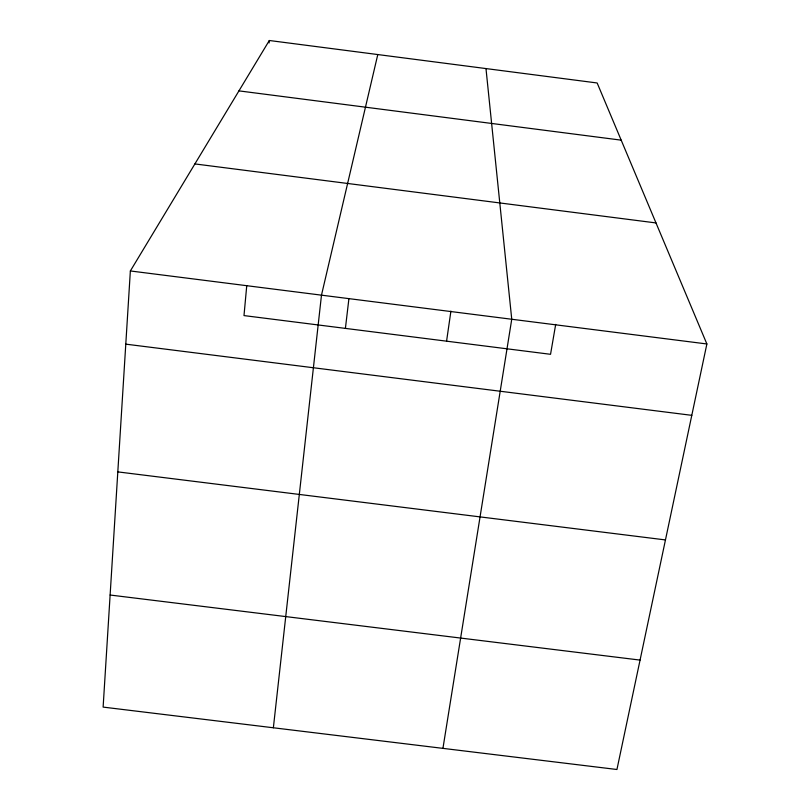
<?xml version="1.0" encoding="UTF-8"?>
<svg xmlns="http://www.w3.org/2000/svg" width="810" height="810" viewBox="0 0 810 810"><rect width="100%" height="100%" fill="white"/><g stroke="black" fill="none" stroke-linecap="round" stroke-linejoin="round"><path stroke-width="1.21" d="M130.359 270.955L103.123 707.1L616.937 769.5L706.877 343.966L597.152 82.974L269.315 40.5L130.359 270.955L706.877 343.966M246.736 285.788L243.992 315.586L550.547 354.304L555.69 324.395M269.092 42.96L269.315 40.5M273.365 727.775L321.479 295.164L377.784 54.553M345.404 328.394L348.908 298.728M446.573 341.172L450.917 311.121M442.938 748.369L511.748 319.251L485.98 68.566M110.12 595.026L640.062 660.089M117.804 471.886L665.456 539.926M125.783 344.149L691.791 415.338M238.94 90.872L621.189 140.15M194.896 163.924L655.999 222.932"/></g></svg>
